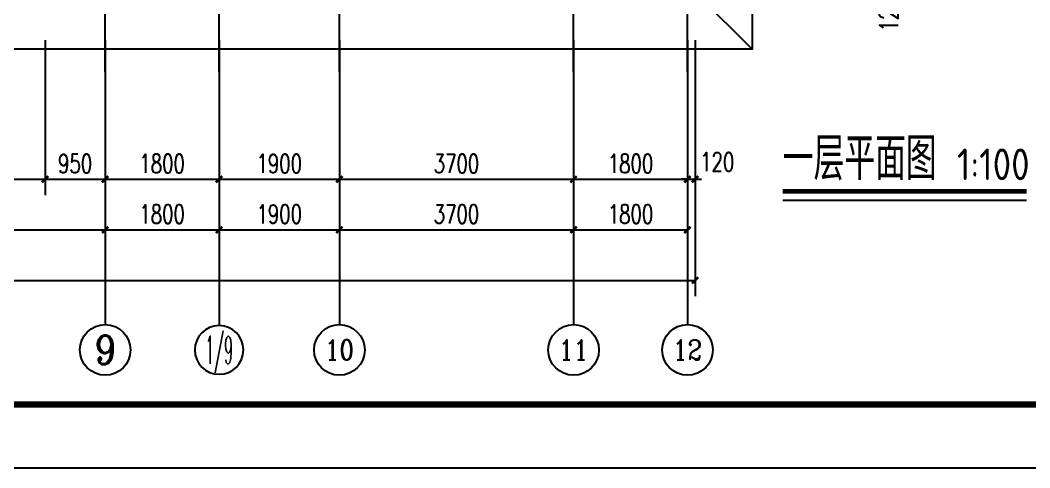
# Model space of a CAD drawing. Extents: x -522490 to 417652, y 450811 to 1108047.
# Drawn here: x 378801 to 394752, y 874390 to 881472 of the extents above; entities that cross this region are included whole.
import ezdxf
from ezdxf.enums import TextEntityAlignment as Align

# ---------------------------------------------------------------- set-up
doc = ezdxf.new("R2010")
doc.units = 0
doc.header["$LTSCALE"] = 1000
doc.header["$MEASUREMENT"] = 0
for name, color, linetype in [('AXIS', 3, 'Continuous'), ('AXIS_TEXT', 7, 'Continuous'), ('DIM_SYMB', 3, 'Continuous'), ('DOTE', 1, 'Continuous'), ('PUB_TEXT', 7, 'Continuous'), ('PUB_TITLE', 4, 'Continuous')]:
    doc.layers.add(name, color=color, linetype=linetype)
doc.styles.add('_TCH_AXIS', font='COMPLEX', dxfattribs={"bigfont": 'GBCBIG'})
doc.styles.add('_TCH_DIM_T3', font='SIMPLEX', dxfattribs={"width": 0.705882, "bigfont": 'GBCBIG'})
doc.styles.add('COMPLEX', font='COMPLEX')
doc.styles.get("Standard").update_dxf_attribs({"font": 'gbenor.shx', "bigfont": 'gbcbig.shx'})
doc.dimstyles.new('_TCH_ARCH&&100', dxfattribs={"dimtxt": 297.5, "dimasz": 100, "dimexe": 250, "dimexo": 300, "dimgap": 100, "dimtad": 1, "dimdec": 0, "dimzin": 0, "dimdsep": 46, "dimtxsty": '_TCH_DIM_T3', "dimblk": 'ARCHTICK', "dimcen": 0.09, "dimclrt": 7, "dimazin": 2, "dimtfac": 1, "dimtdec": 0, "dimtix": 1, "dimtmove": 2, "dimatfit": 3, "dimfxl": 0, "dimtolj": 1, "dimtzin": 0, "dimarcsym": 0})

# ---------------------------------------------------------------- blocks, each defined once
blk = doc.blocks.new('_AXISO')
blk.add_circle((0, 0), 0.5)
at = {"layer": 'AXIS_TEXT', "style": 'COMPLEX', "width": 1.041667}
blk.add_attdef('A', text='', height=0.56, dxfattribs=at).set_placement((-0.25, -0.28), (0.25, -0.28), align=Align.FIT)
blk = doc.blocks.new('_ArchTick')
at = {"color": 0, "linetype": 'ByBlock', "const_width": 0.4}
blk.add_lwpolyline([(-0.5, -0.5), (0.5, 0.5)], dxfattribs=at)
blk = doc.blocks.new('*D680')
at = {"layer": 'AXIS', "color": 0, "lineweight": -2}
for p, q in [((377394, 881155), (377394, 878705)), ((379194, 881155), (379194, 878705)), ((377394, 878955), (379194, 878955))]:
    blk.add_line(p, q, dxfattribs=at)
at = {"layer": 'Defpoints', "color": 0}
for p in [(377394, 881455), (379194, 881455), (379194, 878955)]:
    blk.add_point(p, dxfattribs=at)
at = {"layer": 'AXIS', "color": 0, "lineweight": -2, "xscale": 100, "yscale": 100, "zscale": 100, "rotation": 180}
blk.add_blockref('_ArchTick', (377394, 878955), dxfattribs=at)
at = {"layer": 'AXIS', "color": 0, "lineweight": -2, "xscale": 100, "yscale": 100, "zscale": 100}
blk.add_blockref('_ArchTick', (379194, 878955), dxfattribs=at)
at = {"layer": 'AXIS', "color": 7, "insert": (378294, 879204), "char_height": 297.5, "attachment_point": 5, "style": '_TCH_DIM_T3'}
blk.add_mtext('\\A1;1800', dxfattribs=at)
blk = doc.blocks.new('*D681')
at = {"layer": 'AXIS', "color": 0, "lineweight": -2}
for p, q in [((379194, 881155), (379194, 878705)), ((380144, 881155), (380144, 878705)), ((379194, 878955), (380144, 878955))]:
    blk.add_line(p, q, dxfattribs=at)
at = {"layer": 'Defpoints', "color": 0}
for p in [(379194, 881455), (380144, 881455), (380144, 878955)]:
    blk.add_point(p, dxfattribs=at)
at = {"layer": 'AXIS', "color": 0, "lineweight": -2, "xscale": 100, "yscale": 100, "zscale": 100, "rotation": 180}
blk.add_blockref('_ArchTick', (379194, 878955), dxfattribs=at)
at = {"layer": 'AXIS', "color": 0, "lineweight": -2, "xscale": 100, "yscale": 100, "zscale": 100}
blk.add_blockref('_ArchTick', (380144, 878955), dxfattribs=at)
at = {"layer": 'AXIS', "color": 7, "insert": (379669, 879204), "char_height": 297.5, "attachment_point": 5, "style": '_TCH_DIM_T3'}
blk.add_mtext('\\A1;950', dxfattribs=at)
blk = doc.blocks.new('*D682')
at = {"layer": 'AXIS', "color": 0, "lineweight": -2}
for p, q in [((380144, 881155), (380144, 878705)), ((381944, 881155), (381944, 878705)), ((380144, 878955), (381944, 878955))]:
    blk.add_line(p, q, dxfattribs=at)
at = {"layer": 'Defpoints', "color": 0}
for p in [(380144, 881455), (381944, 881455), (381944, 878955)]:
    blk.add_point(p, dxfattribs=at)
at = {"layer": 'AXIS', "color": 0, "lineweight": -2, "xscale": 100, "yscale": 100, "zscale": 100, "rotation": 180}
blk.add_blockref('_ArchTick', (380144, 878955), dxfattribs=at)
at = {"layer": 'AXIS', "color": 0, "lineweight": -2, "xscale": 100, "yscale": 100, "zscale": 100}
blk.add_blockref('_ArchTick', (381944, 878955), dxfattribs=at)
at = {"layer": 'AXIS', "color": 7, "insert": (381044, 879204), "char_height": 297.5, "attachment_point": 5, "style": '_TCH_DIM_T3'}
blk.add_mtext('\\A1;1800', dxfattribs=at)
blk = doc.blocks.new('*D683')
at = {"layer": 'AXIS', "color": 0, "lineweight": -2}
for p, q in [((381944, 881155), (381944, 878705)), ((383844, 881155), (383844, 878705)), ((381944, 878955), (383844, 878955))]:
    blk.add_line(p, q, dxfattribs=at)
at = {"layer": 'Defpoints', "color": 0}
for p in [(381944, 881455), (383844, 881455), (383844, 878955)]:
    blk.add_point(p, dxfattribs=at)
at = {"layer": 'AXIS', "color": 0, "lineweight": -2, "xscale": 100, "yscale": 100, "zscale": 100, "rotation": 180}
blk.add_blockref('_ArchTick', (381944, 878955), dxfattribs=at)
at = {"layer": 'AXIS', "color": 0, "lineweight": -2, "xscale": 100, "yscale": 100, "zscale": 100}
blk.add_blockref('_ArchTick', (383844, 878955), dxfattribs=at)
at = {"layer": 'AXIS', "color": 7, "insert": (382894, 879204), "char_height": 297.5, "attachment_point": 5, "style": '_TCH_DIM_T3'}
blk.add_mtext('\\A1;1900', dxfattribs=at)
blk = doc.blocks.new('*D684')
at = {"layer": 'AXIS', "color": 0, "lineweight": -2}
for p, q in [((383844, 881155), (383844, 878705)), ((387544, 881155), (387544, 878705)), ((383844, 878955), (387544, 878955))]:
    blk.add_line(p, q, dxfattribs=at)
at = {"layer": 'Defpoints', "color": 0}
for p in [(383844, 881455), (387544, 881455), (387544, 878955)]:
    blk.add_point(p, dxfattribs=at)
at = {"layer": 'AXIS', "color": 0, "lineweight": -2, "xscale": 100, "yscale": 100, "zscale": 100, "rotation": 180}
blk.add_blockref('_ArchTick', (383844, 878955), dxfattribs=at)
at = {"layer": 'AXIS', "color": 0, "lineweight": -2, "xscale": 100, "yscale": 100, "zscale": 100}
blk.add_blockref('_ArchTick', (387544, 878955), dxfattribs=at)
at = {"layer": 'AXIS', "color": 7, "insert": (385694, 879204), "char_height": 297.5, "attachment_point": 5, "style": '_TCH_DIM_T3'}
blk.add_mtext('\\A1;3700', dxfattribs=at)
blk = doc.blocks.new('*D685')
at = {"layer": 'AXIS', "color": 0, "lineweight": -2}
for p, q in [((387544, 881155), (387544, 878705)), ((389344, 881155), (389344, 878705)), ((387544, 878955), (389344, 878955))]:
    blk.add_line(p, q, dxfattribs=at)
at = {"layer": 'Defpoints', "color": 0}
for p in [(387544, 881455), (389344, 881455), (389344, 878955)]:
    blk.add_point(p, dxfattribs=at)
at = {"layer": 'AXIS', "color": 0, "lineweight": -2, "xscale": 100, "yscale": 100, "zscale": 100, "rotation": 180}
blk.add_blockref('_ArchTick', (387544, 878955), dxfattribs=at)
at = {"layer": 'AXIS', "color": 0, "lineweight": -2, "xscale": 100, "yscale": 100, "zscale": 100}
blk.add_blockref('_ArchTick', (389344, 878955), dxfattribs=at)
at = {"layer": 'AXIS', "color": 7, "insert": (388444, 879204), "char_height": 297.5, "attachment_point": 5, "style": '_TCH_DIM_T3'}
blk.add_mtext('\\A1;1800', dxfattribs=at)
blk = doc.blocks.new('*D686')
at = {"layer": 'AXIS', "color": 0, "lineweight": -2}
for p, q in [((389344, 881155), (389344, 878705)), ((389464, 881155), (389464, 878705)), ((389344, 878955), (389244, 878955)), ((389344, 878955), (389464, 878955)), ((389464, 878955), (389564, 878955))]:
    blk.add_line(p, q, dxfattribs=at)
at = {"layer": 'Defpoints', "color": 0}
for p in [(389344, 881455), (389464, 881455), (389464, 878955)]:
    blk.add_point(p, dxfattribs=at)
at = {"layer": 'AXIS', "color": 0, "lineweight": -2, "xscale": 100, "yscale": 100, "zscale": 100}
blk.add_blockref('_ArchTick', (389344, 878955), dxfattribs=at)
at = {"layer": 'AXIS', "color": 0, "lineweight": -2, "xscale": 100, "yscale": 100, "zscale": 100, "rotation": 180}
blk.add_blockref('_ArchTick', (389464, 878955), dxfattribs=at)
at = {"layer": 'AXIS', "color": 7, "insert": (389814, 879230), "char_height": 297.5, "attachment_point": 5, "style": '_TCH_DIM_T3'}
blk.add_mtext('\\A1;120', dxfattribs=at)
blk = doc.blocks.new('*D882')
at = {"layer": 'AXIS', "color": 0, "lineweight": -2}
for p, q in [((392801, 882033), (392801, 882133)), ((390601, 882033), (393051, 882033)), ((392801, 881913), (392801, 882033)), ((390601, 881913), (393051, 881913)), ((392801, 881913), (392801, 881813))]:
    blk.add_line(p, q, dxfattribs=at)
at = {"layer": 'Defpoints', "color": 0}
for p in [(390301, 882033), (392801, 882033), (390301, 881913)]:
    blk.add_point(p, dxfattribs=at)
at = {"layer": 'AXIS', "color": 0, "lineweight": -2, "xscale": 100, "yscale": 100, "zscale": 100}
for p, rotation in [((392801, 882033), 270), ((392801, 881913), 90)]:
    blk.add_blockref('_ArchTick', p, dxfattribs=dict(at, rotation=rotation))
at = {"layer": 'AXIS', "color": 7, "insert": (392526, 881563), "char_height": 297.5, "attachment_point": 5, "rotation": 90, "style": '_TCH_DIM_T3'}
blk.add_mtext('\\A1;120', dxfattribs=at)
blk = doc.blocks.new('*D918')
at = {"layer": 'AXIS', "color": 0, "lineweight": -2}
for p, q in [((376444, 880355), (376444, 877905)), ((380144, 880355), (380144, 877905)), ((376444, 878155), (380144, 878155))]:
    blk.add_line(p, q, dxfattribs=at)
at = {"layer": 'Defpoints', "color": 0}
for p in [(376444, 880655), (380144, 880655), (380144, 878155)]:
    blk.add_point(p, dxfattribs=at)
at = {"layer": 'AXIS', "color": 0, "lineweight": -2, "xscale": 100, "yscale": 100, "zscale": 100, "rotation": 180}
blk.add_blockref('_ArchTick', (376444, 878155), dxfattribs=at)
at = {"layer": 'AXIS', "color": 0, "lineweight": -2, "xscale": 100, "yscale": 100, "zscale": 100}
blk.add_blockref('_ArchTick', (380144, 878155), dxfattribs=at)
at = {"layer": 'AXIS', "color": 7, "insert": (378294, 878404), "char_height": 297.5, "attachment_point": 5, "style": '_TCH_DIM_T3'}
blk.add_mtext('\\A1;3700', dxfattribs=at)
blk = doc.blocks.new('*D919')
at = {"layer": 'AXIS', "color": 0, "lineweight": -2}
for p, q in [((380144, 880355), (380144, 877905)), ((381944, 880355), (381944, 877905)), ((380144, 878155), (381944, 878155))]:
    blk.add_line(p, q, dxfattribs=at)
at = {"layer": 'Defpoints', "color": 0}
for p in [(380144, 880655), (381944, 880655), (381944, 878155)]:
    blk.add_point(p, dxfattribs=at)
at = {"layer": 'AXIS', "color": 0, "lineweight": -2, "xscale": 100, "yscale": 100, "zscale": 100, "rotation": 180}
blk.add_blockref('_ArchTick', (380144, 878155), dxfattribs=at)
at = {"layer": 'AXIS', "color": 0, "lineweight": -2, "xscale": 100, "yscale": 100, "zscale": 100}
blk.add_blockref('_ArchTick', (381944, 878155), dxfattribs=at)
at = {"layer": 'AXIS', "color": 7, "insert": (381044, 878404), "char_height": 297.5, "attachment_point": 5, "style": '_TCH_DIM_T3'}
blk.add_mtext('\\A1;1800', dxfattribs=at)
blk = doc.blocks.new('*D920')
at = {"layer": 'AXIS', "color": 0, "lineweight": -2}
for p, q in [((381944, 880355), (381944, 877905)), ((383844, 880355), (383844, 877905)), ((381944, 878155), (383844, 878155))]:
    blk.add_line(p, q, dxfattribs=at)
at = {"layer": 'Defpoints', "color": 0}
for p in [(381944, 880655), (383844, 880655), (383844, 878155)]:
    blk.add_point(p, dxfattribs=at)
at = {"layer": 'AXIS', "color": 0, "lineweight": -2, "xscale": 100, "yscale": 100, "zscale": 100, "rotation": 180}
blk.add_blockref('_ArchTick', (381944, 878155), dxfattribs=at)
at = {"layer": 'AXIS', "color": 0, "lineweight": -2, "xscale": 100, "yscale": 100, "zscale": 100}
blk.add_blockref('_ArchTick', (383844, 878155), dxfattribs=at)
at = {"layer": 'AXIS', "color": 7, "insert": (382894, 878404), "char_height": 297.5, "attachment_point": 5, "style": '_TCH_DIM_T3'}
blk.add_mtext('\\A1;1900', dxfattribs=at)
blk = doc.blocks.new('*D921')
at = {"layer": 'AXIS', "color": 0, "lineweight": -2}
for p, q in [((383844, 880355), (383844, 877905)), ((387544, 880355), (387544, 877905)), ((383844, 878155), (387544, 878155))]:
    blk.add_line(p, q, dxfattribs=at)
at = {"layer": 'Defpoints', "color": 0}
for p in [(383844, 880655), (387544, 880655), (387544, 878155)]:
    blk.add_point(p, dxfattribs=at)
at = {"layer": 'AXIS', "color": 0, "lineweight": -2, "xscale": 100, "yscale": 100, "zscale": 100, "rotation": 180}
blk.add_blockref('_ArchTick', (383844, 878155), dxfattribs=at)
at = {"layer": 'AXIS', "color": 0, "lineweight": -2, "xscale": 100, "yscale": 100, "zscale": 100}
blk.add_blockref('_ArchTick', (387544, 878155), dxfattribs=at)
at = {"layer": 'AXIS', "color": 7, "insert": (385694, 878404), "char_height": 297.5, "attachment_point": 5, "style": '_TCH_DIM_T3'}
blk.add_mtext('\\A1;3700', dxfattribs=at)
blk = doc.blocks.new('*D922')
at = {"layer": 'AXIS', "color": 0, "lineweight": -2}
for p, q in [((387544, 880355), (387544, 877905)), ((389344, 880355), (389344, 877905)), ((387544, 878155), (389344, 878155))]:
    blk.add_line(p, q, dxfattribs=at)
at = {"layer": 'Defpoints', "color": 0}
for p in [(387544, 880655), (389344, 880655), (389344, 878155)]:
    blk.add_point(p, dxfattribs=at)
at = {"layer": 'AXIS', "color": 0, "lineweight": -2, "xscale": 100, "yscale": 100, "zscale": 100, "rotation": 180}
blk.add_blockref('_ArchTick', (387544, 878155), dxfattribs=at)
at = {"layer": 'AXIS', "color": 0, "lineweight": -2, "xscale": 100, "yscale": 100, "zscale": 100}
blk.add_blockref('_ArchTick', (389344, 878155), dxfattribs=at)
at = {"layer": 'AXIS', "color": 7, "insert": (388444, 878404), "char_height": 297.5, "attachment_point": 5, "style": '_TCH_DIM_T3'}
blk.add_mtext('\\A1;1800', dxfattribs=at)
blk = doc.blocks.new('*D923')
at = {"layer": 'AXIS', "color": 0, "lineweight": -2}
for p, q in [((352224, 880355), (352224, 877105)), ((389464, 880355), (389464, 877105)), ((352224, 877355), (389464, 877355))]:
    blk.add_line(p, q, dxfattribs=at)
at = {"layer": 'Defpoints', "color": 0}
for p in [(352224, 880655), (389464, 880655), (389464, 877355)]:
    blk.add_point(p, dxfattribs=at)
at = {"layer": 'AXIS', "color": 0, "lineweight": -2, "xscale": 100, "yscale": 100, "zscale": 100, "rotation": 180}
blk.add_blockref('_ArchTick', (352224, 877355), dxfattribs=at)
at = {"layer": 'AXIS', "color": 0, "lineweight": -2, "xscale": 100, "yscale": 100, "zscale": 100}
blk.add_blockref('_ArchTick', (389464, 877355), dxfattribs=at)
at = {"layer": 'AXIS', "color": 7, "insert": (370844, 877604), "char_height": 297.5, "attachment_point": 5, "style": '_TCH_DIM_T3'}
blk.add_mtext('\\A1;37240', dxfattribs=at)

msp = doc.modelspace()

# ---------------------------------------------------------------- linework, layer by layer
at = {"color": 2}
msp.add_line((390364.3, 881012.7), (389464.3, 881912.7), dxfattribs=at)
msp.add_lwpolyline([(390364.3, 882632.7), (390364.3, 881012.7), (372744.3, 881012.7)], dxfattribs=at)
at = {"layer": 'AXIS'}
for p, q in [((380144.3, 880655.3), (380144.3, 876655.3)), ((381944.3, 880655.3), (381944.3, 876640.3)), ((383844.3, 880655.3), (383844.3, 876655.3)), ((387544.3, 880655.3), (387544.3, 876655.3)), ((389344.3, 880655.3), (389344.3, 876655.3))]:
    msp.add_line(p, q, dxfattribs=at)
at = {"layer": 'DIM_SYMB', "const_width": 70}
msp.add_lwpolyline([(390849.8, 878764.5), (394701, 878764.5)], dxfattribs=at)
at = {"layer": 'DIM_SYMB'}
msp.add_lwpolyline([(390849.8, 878624.5), (394701, 878624.5)], dxfattribs=at)
at = {"layer": 'DOTE'}
for p, q in [((380144.3, 880655.3), (380144.3, 910032.7)), ((383844.3, 880655.3), (383844.3, 910032.7)), ((387544.3, 880655.3), (387544.3, 910032.7)), ((389344.3, 880655.3), (389344.3, 910032.7)), ((381944.3, 880655.3), (381944.3, 886852.7))]:
    msp.add_line(p, q, dxfattribs=at)
at = {"layer": 'PUB_TITLE'}
msp.add_lwpolyline([(343352.5, 874389.7), (402752.5, 874389.7), (402752.5, 916389.7), (343352.5, 916389.7)], close=True, dxfattribs=at)
at = {"layer": 'PUB_TITLE', "const_width": 100}
msp.add_lwpolyline([(345852.5, 875389.7), (401752.5, 875389.7), (401752.5, 915389.7), (345852.5, 915389.7)], close=True, dxfattribs=at)

# ---------------------------------------------------------------- block references
at = {"layer": 'AXIS'}
ref = msp.add_blockref('_AXISO', (380144.3, 876255.3), dxfattribs=dict(at, xscale=800, yscale=800, zscale=800))
ref.add_attrib('A', '9', dxfattribs={"layer": 'AXIS_TEXT', "height": 452, "style": '_TCH_AXIS', "width": 1.097143}).set_placement((379979, 876029.3), (380309.7, 876029.3), align=Align.FIT)
ref = msp.add_blockref('_AXISO', (381944.3, 876255.3), dxfattribs=dict(at, xscale=-770.0000000000001, yscale=770.0000000000001, zscale=770.0000000000001))
ref.add_attrib('A', '1/9', dxfattribs={"layer": 'AXIS_TEXT', "height": 435.58, "style": '_TCH_AXIS', "width": 0.411765}).set_placement((381726.6, 876037.5), (382162.1, 876037.5), align=Align.FIT)
ref = msp.add_blockref('_AXISO', (383844.3, 876255.3), dxfattribs=dict(at, xscale=800, yscale=800, zscale=800))
ref.add_attrib('A', '10', dxfattribs={"layer": 'AXIS_TEXT', "height": 316.03, "style": '_TCH_AXIS', "width": 1.05931}).set_placement((383613.2, 876097.2), (384075.5, 876097.2), align=Align.FIT)
ref = msp.add_blockref('_AXISO', (387544.3, 876255.3), dxfattribs=dict(at, xscale=800, yscale=800, zscale=800))
ref.add_attrib('A', '11', dxfattribs={"layer": 'AXIS_TEXT', "height": 314.79, "style": '_TCH_AXIS', "width": 1.287356}).set_placement((387312.8, 876097.9), (387775.9, 876097.9), align=Align.FIT)
ref = msp.add_blockref('_AXISO', (389344.3, 876255.3), dxfattribs=dict(at, xscale=800, yscale=800, zscale=800))
ref.add_attrib('A', '12', dxfattribs={"layer": 'AXIS_TEXT', "height": 314.79, "style": '_TCH_AXIS', "width": 1.065398}).set_placement((389112.8, 876097.9), (389575.9, 876097.9), align=Align.FIT)

# ---------------------------------------------------------------- texts
at = {"layer": 'PUB_TEXT'}
for s, height, p in [('一层平面图', 675.18, (390849.8, 878941.8)), ('1:100', 500, (393600.7, 878941.8))]:
    msp.add_text(s, height=height, dxfattribs=at).set_placement(p)

# ---------------------------------------------------------------- dimensions: what is measured, and where the dimension line sits
at = {"layer": 'AXIS'}
for base, p1, p2, angle, picture, middle in [((392800.6, 882032.7), (390300.6, 881912.7), (390300.6, 882032.7), 90, '*D882', (392525.6, 881562.7)), ((389464.3, 878955.3), (389344.3, 881455.3), (389464.3, 881455.3), 0, '*D686', (389814.3, 879230.3))]:
    dim = msp.add_linear_dim(base=base, p1=p1, p2=p2, angle=angle, dimstyle='_TCH_ARCH&&100', dxfattribs=at)
    dim.commit()
    dim.dimension.update_dxf_attribs({"geometry": picture, "text_midpoint": middle, "dimtype": 129})
for p1, p2, distance, picture, middle in [((377394.3, 881455.3), (379194.3, 881455.3), -2500, '*D680', (378294.3, 879204)), ((379194.3, 881455.3), (380144.3, 881455.3), -2500, '*D681', (379669.3, 879204)), ((380144.3, 881455.3), (381944.3, 881455.3), -2500, '*D682', (381044.3, 879204)), ((381944.3, 881455.3), (383844.3, 881455.3), -2500, '*D683', (382894.3, 879204)), ((383844.3, 881455.3), (387544.3, 881455.3), -2500, '*D684', (385694.3, 879204)), ((387544.3, 881455.3), (389344.3, 881455.3), -2500, '*D685', (388444.3, 879204)), ((352224.3, 880655.3), (389464.3, 880655.3), -3300, '*D923', (370844.3, 877604)), ((376444.3, 880655.3), (380144.3, 880655.3), -2500, '*D918', (378294.3, 878404)), ((380144.3, 880655.3), (381944.3, 880655.3), -2500, '*D919', (381044.3, 878404)), ((381944.3, 880655.3), (383844.3, 880655.3), -2500, '*D920', (382894.3, 878404)), ((383844.3, 880655.3), (387544.3, 880655.3), -2500, '*D921', (385694.3, 878404)), ((387544.3, 880655.3), (389344.3, 880655.3), -2500, '*D922', (388444.3, 878404))]:
    dim = msp.add_aligned_dim(p1=p1, p2=p2, distance=distance, dimstyle='_TCH_ARCH&&100', dxfattribs=at)
    dim.commit()
    dim.dimension.update_dxf_attribs({"geometry": picture, "text_midpoint": middle})

doc.saveas('drawing.dxf')
